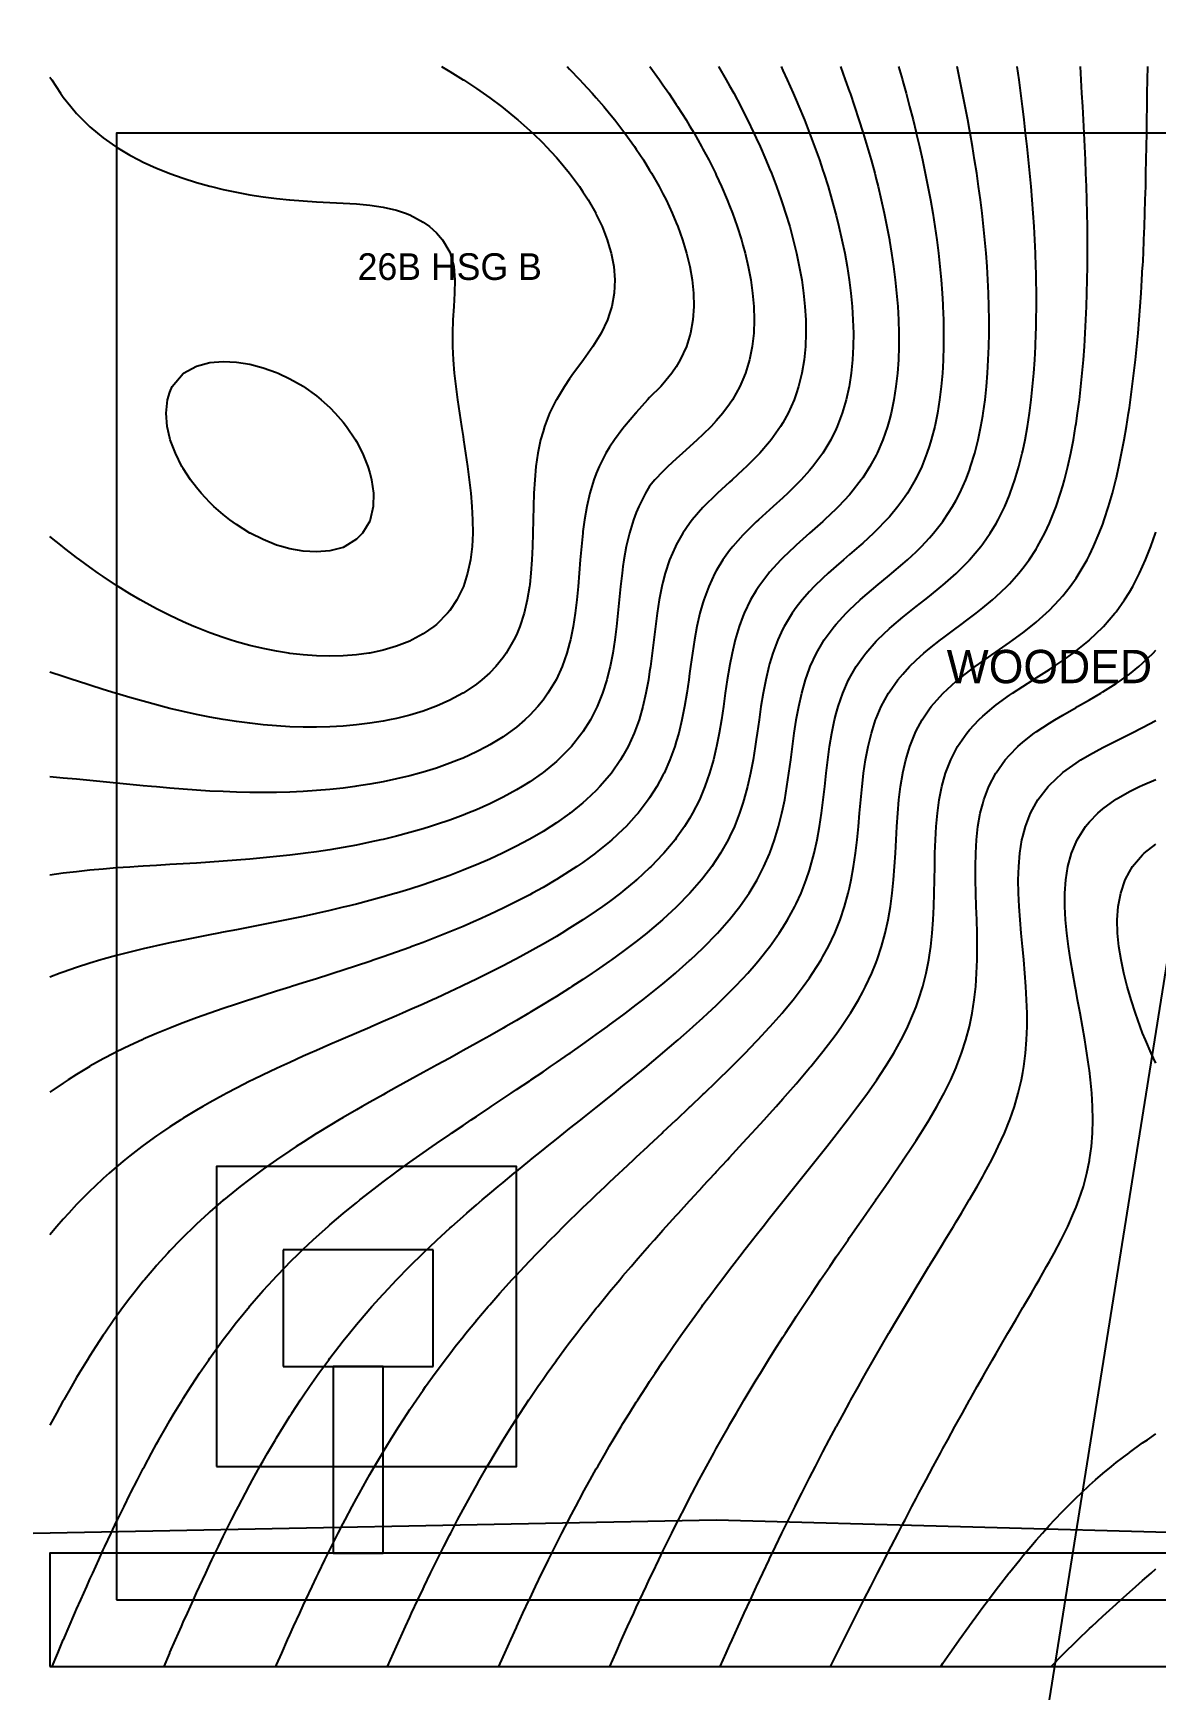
# Model space of a CAD drawing. Header units: feet. Extents: x -5 to 645, y -10 to 490.
# Drawn here: x -5 to 332, y -10 to 490 of the extents above; entities that cross this region are included whole.
import ezdxf
from ezdxf.enums import TextEntityAlignment as Align

# ---------------------------------------------------------------- set-up
doc = ezdxf.new("R2010")
doc.units = ezdxf.units.FT
for name, color, linetype in [('EX-BLDG', 7, 'CONTINUOUS'), ('EX-CONT-MAJOR', 7, 'CONTINUOUS'), ('EX-CONT-MINOR', 7, 'CONTINUOUS'), ('EX-GRAVEL-DRIVE', 7, 'CONTINUOUS'), ('EX-LAWN', 7, 'CONTINUOUS'), ('EX-PAVEMENT', 7, 'CONTINUOUS'), ('EX-TEXT', 7, 'CONTINUOUS'), ('EX-TREELINE', 7, 'CONTINUOUS'), ('PROPERTY LINE', 7, 'CONTINUOUS'), ('SOILS', 7, 'CONTINUOUS')]:
    doc.layers.add(name, color=color, linetype=linetype)

msp = doc.modelspace()

# ---------------------------------------------------------------- linework, layer by layer
at = {"layer": 'EX-BLDG'}
for p, q in [((115, 125), (70, 125)), ((70, 125), (70, 90)), ((115, 90), (115, 125)), ((70, 90), (115, 90))]:
    msp.add_line(p, q, dxfattribs=at)
at = {"layer": 'EX-CONT-MAJOR'}
for points in [[(219.45, 480), (220, 478.84), (221.3, 476), (223.09, 472), (224, 469.9), (224.8, 468), (226.45, 464), (228, 460.08), (228.03, 460), (229.53, 456), (230.95, 452), (232, 448.89), (232.29, 448), (233.55, 444), (234.73, 440), (235.83, 436), (236, 435.33), (236.83, 432), (237.74, 428), (238.56, 424), (239.28, 420), (239.9, 416), (240, 415.21), (240.4, 412), (240.79, 408), (241.05, 404), (241.17, 400), (241.13, 396), (240.93, 392), (240.53, 388), (240, 384.58), (239.91, 384), (239.02, 380), (237.84, 376), (236.32, 372), (236, 371.31), (234.37, 368), (232, 364.04), (231.97, 364), (229.01, 360), (228, 358.8), (225.5, 356), (224, 354.48), (221.47, 352), (220, 350.64), (217.09, 348), (216, 347.02), (212.67, 344), (212, 343.37), (208.55, 340), (208, 339.42), (204.96, 336), (204, 334.78), (201.99, 332), (200, 328.72), (199.6, 328), (197.73, 324), (196.26, 320), (196, 319.14), (195.11, 316), (194.21, 312), (193.48, 308), (192.85, 304), (192.29, 300), (192, 297.88), (191.74, 296), (191.14, 292), (190.47, 288), (189.68, 284), (188.72, 280), (188, 277.5), (187.54, 276), (186.08, 272), (184.32, 268), (184, 267.37), (182.15, 264), (180, 260.63), (179.57, 260), (176.54, 256), (176, 255.36), (172.92, 252), (172, 251.07), (168.68, 248), (168, 247.41), (164, 244.17), (163.77, 244), (160, 241.25), (158.15, 240), (156, 238.57), (152, 236.08), (151.87, 236), (148, 233.74), (144.83, 232), (144, 231.54), (140, 229.46), (137.05, 228), (136, 227.47), (132, 225.58), (128.49, 224), (128, 223.78), (124, 222.04), (120, 220.38), (119.04, 220), (116, 218.77), (112, 217.23), (108.67, 216), (108, 215.74), (104, 214.3), (100, 212.9), (97.34, 212), (96, 211.53), (92, 210.2), (88, 208.89), (85.18, 208), (84, 207.61), (80, 206.34), (76, 205.08), (72.51, 204), (72, 203.83), (68, 202.57), (64, 201.3), (60, 200.03), (59.9, 200), (56, 198.72), (52, 197.38), (48, 196.01), (47.98, 196), (44, 194.57), (40, 193.08), (37.18, 192), (36, 191.53), (32, 189.88), (28, 188.16), (27.64, 188), (24, 186.32), (20, 184.37), (19.27, 184), (16, 182.27), (12, 180.04), (11.93, 180), (8, 177.62), (5.45, 176), (4, 175.03), (0, 172.25)], [(67.81, 0), (68, 0.44), (69.57, 4), (71.34, 8), (72, 9.46), (73.14, 12), (74.96, 16), (76, 18.25), (76.81, 20), (78.69, 24), (80, 26.76), (80.59, 28), (82.54, 32), (84, 34.96), (84.52, 36), (86.54, 40), (88, 42.82), (88.61, 44), (90.73, 48), (92, 50.35), (92.9, 52), (95.13, 56), (96, 57.53), (97.42, 60), (99.78, 64), (100, 64.37), (102.21, 68), (104, 70.85), (104.72, 72), (107.31, 76), (108, 77.03), (109.99, 80), (112, 82.9), (112.76, 84), (115.63, 88), (116, 88.5), (118.6, 92), (120, 93.82), (121.67, 96), (124, 98.92), (124.86, 100), (128, 103.82), (128.15, 104), (131.55, 108), (132, 108.51), (135.06, 112), (136, 113.03), (138.69, 116), (140, 117.4), (142.42, 120), (144, 121.64), (146.25, 124), (148, 125.78), (150.17, 128), (152, 129.81), (154.18, 132), (156, 133.76), (158.27, 136), (160, 137.65), (162.43, 140), (164, 141.48), (166.63, 144), (168, 145.27), (170.88, 148), (172, 149.03), (175.16, 152), (176, 152.77), (179.45, 156), (180, 156.5), (183.74, 160), (184, 160.24), (188, 163.98), (188.02, 164), (192, 167.75), (192.26, 168), (196, 171.55), (196.47, 172), (200, 175.4), (200.61, 176), (204, 179.31), (204.68, 180), (208, 183.32), (208.66, 184), (212, 187.45), (212.52, 188), (216, 191.75), (216.23, 192), (219.76, 196), (220, 196.28), (223.07, 200), (224, 201.17), (226.14, 204), (228, 206.6), (228.94, 208), (231.45, 212), (232, 212.95), (233.65, 216), (235.56, 220), (236, 221.04), (237.17, 224), (238.52, 228), (239.64, 232), (240, 233.56), (240.54, 236), (241.25, 240), (241.83, 244), (242.3, 248), (242.7, 252), (243.05, 256), (243.4, 260), (243.78, 264), (244, 265.95), (244.24, 268), (244.82, 272), (245.57, 276), (246.56, 280), (247.83, 284), (248, 284.42), (249.54, 288), (251.71, 292), (252, 292.44), (254.53, 296), (256, 297.76), (258.06, 300), (260, 301.89), (262.35, 304), (264, 305.38), (267.33, 308), (268, 308.52), (272, 311.49), (272.7, 312), (276, 314.47), (278.02, 316), (280, 317.58), (282.92, 320), (284, 320.98), (287.2, 324), (288, 324.85), (290.84, 328), (292, 329.48), (293.9, 332), (296, 335.25), (296.46, 336), (298.63, 340), (300, 342.98), (300.46, 344), (302.02, 348), (303.37, 352), (304, 354.18), (304.53, 356), (305.54, 360), (306.42, 364), (307.19, 368), (307.87, 372), (308, 372.88), (308.47, 376), (309, 380), (309.47, 384), (309.87, 388), (310.22, 392), (310.52, 396), (310.78, 400), (310.99, 404), (311.15, 408), (311.28, 412), (311.37, 416), (311.43, 420), (311.45, 424), (311.44, 428), (311.4, 432), (311.33, 436), (311.23, 440), (311.12, 444), (310.97, 448), (310.81, 452), (310.63, 456), (310.43, 460), (310.22, 464), (310, 468), (309.77, 472), (309.54, 476), (309.3, 480)], [(0, 476.83), (0.51, 476), (3.14, 472), (4, 470.8), (6.22, 468), (8, 465.93), (9.86, 464), (12, 461.94), (14.27, 460), (16, 458.62), (19.71, 456), (20, 455.81), (24, 453.42), (26.67, 452), (28, 451.33), (32, 449.52), (35.73, 448), (36, 447.9), (40, 446.5), (44, 445.24), (48, 444.11), (48.44, 444), (52, 443.14), (56, 442.3), (60, 441.56), (64, 440.93), (68, 440.41), (71.94, 440), (72, 439.99), (76, 439.69), (80, 439.46), (84, 439.27), (88, 439.08), (92, 438.84), (96, 438.45), (100, 437.83), (104, 436.89), (106.7, 436), (108, 435.49), (112, 433.34), (113.93, 432), (116, 430.13), (117.86, 428), (120, 424.32), (120.15, 424), (121.2, 420), (121.54, 416), (121.45, 412), (121.2, 408), (120.96, 404), (120.84, 400), (120.87, 396), (121.06, 392), (121.37, 388), (121.8, 384), (122.31, 380), (122.89, 376), (123.51, 372), (124, 368.99), (124.15, 368), (124.76, 364), (125.34, 360), (125.87, 356), (126.32, 352), (126.67, 348), (126.87, 344), (126.9, 340), (126.7, 336), (126.21, 332), (125.36, 328), (124.1, 324), (124, 323.78), (122.1, 320), (120, 316.84), (119.32, 316), (116, 312.66), (115.2, 312), (112, 309.78), (108.76, 308), (108, 307.63), (104, 306.08), (100, 304.9), (96, 304.05), (95.68, 304), (92, 303.5), (88, 303.19), (84, 303.1), (80, 303.2), (76, 303.48), (72, 303.94), (71.58, 304), (68, 304.58), (64, 305.38), (60, 306.33), (56, 307.43), (54.14, 308), (52, 308.7), (48, 310.12), (44, 311.68), (43.22, 312), (40, 313.42), (36, 315.28), (34.53, 316), (32, 317.32), (28, 319.5), (27.09, 320), (24, 321.85), (20.49, 324), (20, 324.32), (16, 326.98), (14.48, 328), (12, 329.79), (8.93, 332), (8, 332.73), (4, 335.8), (3.73, 336), (0, 339.04)], [(234.31, 0), (236, 3.38), (236.31, 4), (238.31, 8), (240, 11.37), (240.32, 12), (242.33, 16), (244, 19.31), (244.35, 20), (246.38, 24), (248, 27.2), (248.41, 28), (250.46, 32), (252, 35.02), (252.51, 36), (254.58, 40), (256, 42.75), (256.66, 44), (258.76, 48), (260, 50.38), (260.86, 52), (262.99, 56), (264, 57.91), (265.13, 60), (267.28, 64), (268, 65.34), (269.47, 68), (271.65, 72), (272, 72.65), (273.88, 76), (276, 79.84), (276.09, 80), (278.37, 84), (280, 86.91), (280.63, 88), (282.93, 92), (284, 93.89), (285.24, 96), (287.55, 100), (288, 100.78), (289.91, 104), (292, 107.63), (292.22, 108), (294.59, 112), (296, 114.48), (296.9, 116), (299.18, 120), (300, 121.51), (301.4, 124), (303.5, 128), (304, 129.02), (305.5, 132), (307.28, 136), (308, 137.82), (308.86, 140), (310.2, 144), (311.26, 148), (312, 151.76), (312.05, 152), (312.61, 156), (312.93, 160), (313.03, 164), (312.95, 168), (312.72, 172), (312.34, 176), (312, 178.78), (311.86, 180), (311.29, 184), (310.65, 188), (309.95, 192), (309.22, 196), (308.48, 200), (308, 202.54), (307.74, 204), (307.02, 208), (306.35, 212), (305.75, 216), (305.24, 220), (304.86, 224), (304.64, 228), (304.64, 232), (304.92, 236), (305.56, 240), (306.65, 244), (308, 247.31), (308.32, 248), (310.86, 252), (312, 253.39), (314.52, 256), (316, 257.28), (319.72, 260), (320, 260.18), (324, 262.46), (327.09, 264), (328, 264.43), (332, 266.15)]]:
    msp.add_lwpolyline(points, dxfattribs=at)
at = {"layer": 'EX-CONT-MINOR'}
for points in [[(254.72, 480), (255.86, 476), (256, 475.51), (256.97, 472), (258.04, 468), (259.07, 464), (260, 460.23), (260.06, 460), (261, 456), (261.9, 452), (262.74, 448), (263.54, 444), (264, 441.53), (264.28, 440), (264.97, 436), (265.6, 432), (266.17, 428), (266.68, 424), (267.12, 420), (267.5, 416), (267.8, 412), (268, 408.6), (268.03, 408), (268.19, 404), (268.26, 400), (268.24, 396), (268.12, 392), (268, 389.85), (267.89, 388), (267.55, 384), (267.06, 380), (266.41, 376), (265.58, 372), (264.55, 368), (264, 366.28), (263.26, 364), (261.67, 360), (260, 356.54), (259.73, 356), (257.37, 352), (256, 350.02), (254.53, 348), (252, 344.97), (251.15, 344), (248, 340.77), (247.22, 340), (244, 337.06), (242.81, 336), (240, 333.58), (238.15, 332), (236, 330.15), (233.57, 328), (232, 326.56), (229.37, 324), (228, 322.55), (225.76, 320), (224, 317.73), (222.77, 316), (220.36, 312), (220, 311.28), (218.47, 308), (216.97, 304), (216, 300.78), (215.78, 300), (214.84, 296), (214.07, 292), (213.42, 288), (212.84, 284), (212.28, 280), (212, 278.08), (211.69, 276), (211.04, 272), (210.29, 268), (209.4, 264), (208.33, 260), (208, 258.96), (207.01, 256), (205.43, 252), (204, 248.92), (203.54, 248), (201.29, 244), (200, 241.97), (198.65, 240), (196, 236.49), (195.61, 236), (192.12, 232), (192, 231.86), (188.21, 228), (188, 227.8), (184, 224.12), (183.87, 224), (180, 220.71), (179.12, 220), (176, 217.51), (174.01, 216), (172, 214.48), (168.56, 212), (168, 211.59), (164, 208.82), (162.78, 208), (160, 206.13), (156.7, 204), (156, 203.54), (152, 201.02), (150.33, 200), (148, 198.55), (144, 196.16), (143.73, 196), (140, 193.79), (136.87, 192), (136, 191.49), (132, 189.21), (129.82, 188), (128, 186.96), (124, 184.74), (122.63, 184), (120, 182.53), (116, 180.34), (115.36, 180), (112, 178.14), (108.06, 176), (108, 175.96), (104, 173.75), (100.82, 172), (100, 171.53), (96, 169.28), (93.72, 168), (92, 167), (88, 164.67), (86.83, 164), (84, 162.29), (80.23, 160), (80, 159.85), (76, 157.32), (73.93, 156), (72, 154.71), (68, 152.01), (67.98, 152), (64, 149.17), (62.37, 148), (60, 146.21), (57.12, 144), (56, 143.1), (52.19, 140), (52, 139.84), (48, 136.38), (47.57, 136), (44, 132.71), (43.25, 132), (40, 128.81), (39.19, 128), (36, 124.67), (35.37, 124), (32, 120.25), (31.78, 120), (28.38, 116), (28, 115.53), (25.17, 112), (24, 110.48), (22.12, 108), (20, 105.1), (19.21, 104), (16.44, 100), (16, 99.34), (13.79, 96), (12, 93.2), (11.24, 92), (8.79, 88), (8, 86.66), (6.43, 84), (4.15, 80), (4, 79.73), (1.94, 76), (0, 72.39)], [(237.26, 480), (238.73, 476), (240, 472.44), (240.16, 472), (241.53, 468), (242.85, 464), (244, 460.38), (244.12, 460), (245.32, 456), (246.47, 452), (247.56, 448), (248, 446.28), (248.58, 444), (249.53, 440), (250.42, 436), (251.23, 432), (251.97, 428), (252, 427.82), (252.63, 424), (253.22, 420), (253.72, 416), (254.13, 412), (254.46, 408), (254.68, 404), (254.79, 400), (254.79, 396), (254.66, 392), (254.39, 388), (253.95, 384), (253.33, 380), (252.49, 376), (252, 374.15), (251.41, 372), (250.02, 368), (248.3, 364), (248, 363.42), (246.15, 360), (244, 356.67), (243.55, 356), (240.41, 352), (240, 351.54), (236.71, 348), (236, 347.3), (232.52, 344), (232, 343.53), (228.03, 340), (228, 339.97), (224, 336.42), (223.54, 336), (220, 332.63), (219.37, 332), (216, 328.31), (215.74, 328), (212.74, 324), (212, 322.85), (210.32, 320), (208.39, 316), (208, 315.01), (206.89, 312), (205.7, 308), (204.75, 304), (204, 300.15), (203.97, 300), (203.31, 296), (202.72, 292), (202.14, 288), (201.54, 284), (200.87, 280), (200.09, 276), (200, 275.6), (199.14, 272), (197.99, 268), (196.61, 264), (196, 262.47), (194.93, 260), (192.9, 256), (192, 254.44), (190.48, 252), (188, 248.48), (187.63, 248), (184.3, 244), (184, 243.67), (180.46, 240), (180, 239.55), (176.14, 236), (176, 235.88), (172, 232.57), (171.27, 232), (168, 229.52), (165.87, 228), (164, 226.67), (160, 224), (160, 224), (156, 221.45), (153.61, 220), (152, 219.02), (148, 216.69), (146.76, 216), (144, 214.45), (140, 212.29), (139.44, 212), (136, 210.19), (132, 208.16), (131.66, 208), (128, 206.18), (124, 204.26), (123.43, 204), (120, 202.38), (116, 200.54), (114.78, 200), (112, 198.73), (108, 196.96), (105.79, 196), (104, 195.2), (100, 193.46), (96.58, 192), (96, 191.74), (92, 190.01), (88, 188.3), (87.3, 188), (84, 186.56), (80, 184.81), (78.14, 184), (76, 183.04), (72, 181.23), (69.29, 180), (68, 179.39), (64, 177.49), (60.92, 176), (60, 175.54), (56, 173.5), (53.1, 172), (52, 171.4), (48, 169.2), (45.88, 168), (44, 166.89), (40, 164.46), (39.26, 164), (36, 161.88), (33.19, 160), (32, 159.17), (28, 156.28), (27.62, 156), (24, 153.19), (22.51, 152), (20, 149.89), (17.8, 148), (16, 146.37), (13.45, 144), (12, 142.59), (9.4, 140), (8, 138.54), (5.62, 136), (4, 134.18), (2.09, 132), (0, 129.5)], [(200.7, 480), (203.01, 476), (204, 474.25), (205.23, 472), (207.36, 468), (208, 466.77), (209.39, 464), (211.33, 460), (212, 458.58), (213.17, 456), (214.91, 452), (216, 449.38), (216.55, 448), (218.09, 444), (219.52, 440), (220, 438.56), (220.83, 436), (222.04, 432), (223.13, 428), (224, 424.44), (224.1, 424), (224.94, 420), (225.65, 416), (226.21, 412), (226.62, 408), (226.86, 404), (226.91, 400), (226.76, 396), (226.36, 392), (225.69, 388), (224.72, 384), (224, 381.8), (223.37, 380), (221.59, 376), (220, 373.13), (219.33, 372), (216.5, 368), (216, 367.39), (213.06, 364), (212, 362.89), (209.08, 360), (208, 358.98), (204.74, 356), (204, 355.33), (200.36, 352), (200, 351.66), (196.3, 348), (196, 347.68), (192.81, 344), (192, 342.92), (189.97, 340), (188, 336.52), (187.73, 336), (186.01, 332), (184.68, 328), (184, 325.35), (183.67, 324), (182.89, 320), (182.26, 316), (181.73, 312), (181.25, 308), (180.76, 304), (180.23, 300), (180, 298.52), (179.63, 296), (178.9, 292), (177.98, 288), (176.84, 284), (176, 281.6), (175.39, 280), (173.55, 276), (172, 273.16), (171.3, 272), (168.51, 268), (168, 267.34), (165.1, 264), (164, 262.85), (161, 260), (160, 259.12), (156.13, 256), (156, 255.9), (152, 253.08), (150.33, 252), (148, 250.53), (144, 248.2), (143.62, 248), (140, 246.07), (136, 244.08), (135.83, 244), (132, 242.23), (128, 240.5), (126.78, 240), (124, 238.87), (120, 237.34), (116.29, 236), (116, 235.9), (112, 234.53), (108, 233.24), (104, 232.03), (103.9, 232), (100, 230.87), (96, 229.78), (92, 228.74), (88.99, 228), (88, 227.75), (84, 226.8), (80, 225.9), (76, 225.03), (72, 224.2), (71.02, 224), (68, 223.38), (64, 222.58), (60, 221.81), (56, 221.04), (52, 220.27), (50.57, 220), (48, 219.5), (44, 218.71), (40, 217.91), (36, 217.08), (32, 216.21), (31.03, 216), (28, 215.3), (24, 214.34), (20, 213.31), (16, 212.21), (15.27, 212), (12, 211.02), (8, 209.73), (4, 208.33), (3.1, 208), (0, 206.8)], [(180.02, 480), (182.93, 476), (184, 474.51), (185.72, 472), (188, 468.62), (188.4, 468), (190.93, 464), (192, 462.25), (193.33, 460), (195.6, 456), (196, 455.28), (197.73, 452), (199.73, 448), (200, 447.44), (201.58, 444), (203.3, 440), (204, 438.25), (204.87, 436), (206.29, 432), (207.57, 428), (208, 426.46), (208.67, 424), (209.61, 420), (210.37, 416), (210.93, 412), (211.29, 408), (211.4, 404), (211.25, 400), (210.78, 396), (209.98, 392), (208.77, 388), (208, 386.09), (207.08, 384), (204.84, 380), (204, 378.76), (201.96, 376), (200, 373.7), (198.43, 372), (196, 369.59), (194.31, 368), (192, 365.91), (189.86, 364), (188, 362.33), (185.48, 360), (184, 358.54), (181.57, 356), (180, 354.12), (178.72, 352), (176.72, 348), (176, 346.23), (175.16, 344), (173.94, 340), (173, 336), (172.28, 332), (172, 330.04), (171.71, 328), (171.24, 324), (170.83, 320), (170.44, 316), (170.01, 312), (169.52, 308), (168.91, 304), (168.16, 300), (168, 299.34), (167.15, 296), (165.88, 292), (164.29, 288), (164, 287.38), (162.23, 284), (160, 280.42), (159.7, 280), (156.51, 276), (156, 275.43), (152.56, 272), (152, 271.49), (148, 268.22), (147.7, 268), (144, 265.43), (141.71, 264), (140, 262.98), (136, 260.79), (134.41, 260), (132, 258.83), (128, 257.05), (125.43, 256), (124, 255.42), (120, 253.94), (116, 252.57), (114.18, 252), (112, 251.32), (108, 250.17), (104, 249.11), (100, 248.15), (99.33, 248), (96, 247.26), (92, 246.45), (88, 245.72), (84, 245.05), (80, 244.44), (76.75, 244), (76, 243.9), (72, 243.4), (68, 242.96), (64, 242.56), (60, 242.2), (56, 241.87), (52, 241.58), (48, 241.31), (44, 241.05), (40, 240.81), (36, 240.58), (32, 240.34), (28, 240.1), (26.5, 240), (24, 239.83), (20, 239.55), (16, 239.22), (12, 238.86), (8, 238.43), (4, 237.95), (0, 237.39)], [(155.2, 480), (156, 479.21), (159.1, 476), (160, 475.06), (162.78, 472), (164, 470.64), (166.26, 468), (168, 465.92), (169.53, 464), (172, 460.82), (172.61, 460), (175.47, 456), (176, 455.24), (178.12, 452), (180, 448.99), (180.6, 448), (182.87, 444), (184, 441.86), (184.94, 440), (186.81, 436), (188, 433.17), (188.48, 432), (189.9, 428), (191.12, 424), (192, 420.43), (192.1, 420), (192.79, 416), (193.19, 412), (193.28, 408), (192.99, 404), (192.29, 400), (192, 398.99), (191.05, 396), (189.21, 392), (188, 389.97), (186.67, 388), (184, 384.72), (183.35, 384), (180, 380.72), (179.38, 380), (176, 376.19), (175.84, 376), (172.44, 372), (172, 371.45), (169.43, 368), (168, 365.82), (166.9, 364), (164.87, 360), (164, 357.88), (163.28, 356), (162.06, 352), (161.14, 348), (160.45, 344), (160, 340.55), (159.93, 340), (159.52, 336), (159.19, 332), (158.88, 328), (158.56, 324), (158.17, 320), (157.69, 316), (157.07, 312), (156.26, 308), (156, 307), (155.15, 304), (153.71, 300), (152, 296.19), (151.9, 296), (149.49, 292), (148, 289.91), (146.45, 288), (144, 285.36), (142.56, 284), (140, 281.82), (137.57, 280), (136, 278.91), (132, 276.47), (131.14, 276), (128, 274.38), (124, 272.55), (122.64, 272), (120, 270.96), (116, 269.55), (112, 268.31), (110.89, 268), (108, 267.21), (104, 266.26), (100, 265.42), (96, 264.69), (92, 264.06), (91.51, 264), (88, 263.54), (84, 263.11), (80, 262.77), (76, 262.51), (72, 262.33), (68, 262.23), (64, 262.19), (60, 262.22), (56, 262.31), (52, 262.46), (48, 262.65), (44, 262.9), (40, 263.19), (36, 263.51), (32, 263.86), (30.52, 264), (28, 264.24), (24, 264.64), (20, 265.04), (16, 265.44), (12, 265.83), (8, 266.21), (4, 266.55), (0, 266.86)], [(117.48, 480), (120, 478.53), (124, 476.07), (124.1, 476), (128, 473.42), (130.03, 472), (132, 470.61), (135.49, 468), (136, 467.61), (140, 464.37), (140.43, 464), (144, 460.85), (144.9, 460), (148, 457), (148.97, 456), (152, 452.76), (152.66, 452), (156, 448), (156, 448), (158.93, 444), (160, 442.41), (161.54, 440), (163.83, 436), (164, 435.66), (165.72, 432), (167.28, 428), (168, 425.62), (168.46, 424), (169.21, 420), (169.52, 416), (169.34, 412), (168.64, 408), (168, 405.93), (167.34, 404), (165.43, 400), (164, 397.6), (163, 396), (160.18, 392), (160, 391.76), (157.2, 388), (156, 386.33), (154.4, 384), (152, 380.05), (151.97, 380), (149.98, 376), (148.44, 372), (148, 370.54), (147.29, 368), (146.46, 364), (145.88, 360), (145.51, 356), (145.27, 352), (145.13, 348), (145.04, 344), (144.95, 340), (144.84, 336), (144.66, 332), (144.37, 328), (144, 324.57), (143.93, 324), (143.25, 320), (142.3, 316), (141.02, 312), (140, 309.54), (139.28, 308), (136.94, 304), (136, 302.68), (133.81, 300), (132, 298.12), (129.63, 296), (128, 294.71), (124, 292.02), (123.97, 292), (120, 289.9), (116, 288.1), (115.73, 288), (112, 286.65), (108, 285.44), (104, 284.43), (101.93, 284), (100, 283.61), (96, 282.97), (92, 282.48), (88, 282.12), (84, 281.9), (80, 281.8), (76, 281.82), (72, 281.95), (68, 282.19), (64, 282.52), (60, 282.96), (56, 283.49), (52.71, 284), (52, 284.11), (48, 284.83), (44, 285.63), (40, 286.51), (36, 287.45), (33.79, 288), (32, 288.47), (28, 289.56), (24, 290.69), (20, 291.87), (19.58, 292), (16, 293.12), (12, 294.38), (8, 295.67), (6.94, 296), (4, 296.98), (0, 298.28)], [(0.64, 0), (2.33, 4), (4, 7.92), (4.04, 8), (5.76, 12), (7.49, 16), (8, 17.16), (9.25, 20), (11.02, 24), (12, 26.18), (12.82, 28), (14.64, 32), (16, 34.95), (16.49, 36), (18.37, 40), (20, 43.42), (20.28, 44), (22.23, 48), (24, 51.56), (24.22, 52), (26.26, 56), (28, 59.34), (28.35, 60), (30.49, 64), (32, 66.74), (32.7, 68), (34.98, 72), (36, 73.75), (37.33, 76), (39.76, 80), (40, 80.38), (42.28, 84), (44, 86.62), (44.91, 88), (47.64, 92), (48, 92.51), (50.49, 96), (52, 98.03), (53.48, 100), (56, 103.23), (56.6, 104), (59.88, 108), (60, 108.14), (63.33, 112), (64, 112.74), (66.95, 116), (68, 117.1), (70.77, 120), (72, 121.23), (74.79, 124), (76, 125.15), (79.02, 128), (80, 128.88), (83.48, 132), (84, 132.45), (88, 135.86), (88.16, 136), (92, 139.13), (93.06, 140), (96, 142.29), (98.19, 144), (100, 145.36), (103.53, 148), (104, 148.34), (108, 151.24), (109.05, 152), (112, 154.07), (114.73, 156), (116, 156.86), (120, 159.61), (120.55, 160), (124, 162.32), (126.46, 164), (128, 165.01), (132, 167.7), (132.44, 168), (136, 170.36), (138.42, 172), (140, 173.04), (144, 175.73), (144.39, 176), (148, 178.42), (150.29, 180), (152, 181.15), (156, 183.92), (156.11, 184), (160, 186.7), (161.8, 188), (164, 189.55), (167.37, 192), (168, 192.45), (172, 195.41), (172.77, 196), (176, 198.45), (177.97, 200), (180, 201.58), (182.98, 204), (184, 204.82), (187.76, 208), (188, 208.2), (192, 211.75), (192.27, 212), (196, 215.52), (196.48, 216), (200, 219.6), (200.37, 220), (203.91, 224), (204, 224.11), (207.06, 228), (208, 229.3), (209.84, 232), (212, 235.54), (212.26, 236), (214.32, 240), (216, 243.83), (216.07, 244), (217.51, 248), (218.72, 252), (219.72, 256), (220, 257.33), (220.54, 260), (221.22, 264), (221.81, 268), (222.35, 272), (222.87, 276), (223.41, 280), (224, 283.9), (224.02, 284), (224.75, 288), (225.65, 292), (226.79, 296), (228, 299.4), (228.23, 300), (230.09, 304), (232, 307.33), (232.42, 308), (235.36, 312), (236, 312.76), (238.95, 316), (240, 317.05), (243.17, 320), (244, 320.73), (247.87, 324), (248, 324.11), (252, 327.4), (252.73, 328), (256, 330.78), (257.4, 332), (260, 334.43), (261.61, 336), (264, 338.57), (265.26, 340), (268, 343.51), (268.36, 344), (270.95, 348), (272, 349.91), (273.1, 352), (274.89, 356), (276, 358.97), (276.37, 360), (277.6, 364), (278.62, 368), (279.45, 372), (280, 375.22), (280.13, 376), (280.68, 380), (281.11, 384), (281.44, 388), (281.67, 392), (281.82, 396), (281.89, 400), (281.9, 404), (281.83, 408), (281.71, 412), (281.52, 416), (281.28, 420), (280.98, 424), (280.63, 428), (280.23, 432), (280, 434.06), (279.78, 436), (279.29, 440), (278.76, 444), (278.18, 448), (277.56, 452), (276.9, 456), (276.2, 460), (276, 461.12), (275.48, 464), (274.72, 468), (273.94, 472), (273.12, 476), (272.29, 480)], [(34.23, 0), (35.95, 4), (36, 4.11), (37.7, 8), (39.46, 12), (40, 13.22), (41.24, 16), (43.05, 20), (44, 22.08), (44.88, 24), (46.74, 28), (48, 30.68), (48.63, 32), (50.55, 36), (52, 38.96), (52.51, 40), (54.51, 44), (56, 46.9), (56.56, 48), (58.66, 52), (60, 54.49), (60.82, 56), (63.03, 60), (64, 61.7), (65.31, 64), (67.66, 68), (68, 68.56), (70.09, 72), (72, 75.04), (72.61, 76), (75.21, 80), (76, 81.16), (77.92, 84), (80, 86.96), (80.73, 88), (83.66, 92), (84, 92.45), (86.71, 96), (88, 97.63), (89.88, 100), (92, 102.55), (93.2, 104), (96, 107.24), (96.66, 108), (100, 111.71), (100.27, 112), (104, 115.97), (104.03, 116), (107.94, 120), (108, 120.06), (112, 123.99), (112.01, 124), (116, 127.78), (116.23, 128), (120, 131.45), (120.6, 132), (124, 135.01), (125.11, 136), (128, 138.48), (129.75, 140), (132, 141.88), (134.51, 144), (136, 145.22), (139.36, 148), (140, 148.51), (144, 151.76), (144.29, 152), (148, 154.96), (149.27, 156), (152, 158.15), (154.29, 160), (156, 161.34), (159.32, 164), (160, 164.53), (164, 167.72), (164.34, 168), (168, 170.92), (169.32, 172), (172, 174.14), (174.26, 176), (176, 177.4), (179.13, 180), (180, 180.71), (183.91, 184), (184, 184.08), (188, 187.5), (188.57, 188), (192, 191), (193.11, 192), (196, 194.6), (197.49, 196), (200, 198.34), (201.7, 200), (204, 202.26), (205.7, 204), (208, 206.41), (209.45, 208), (212, 210.89), (212.92, 212), (216, 215.87), (216.1, 216), (218.93, 220), (220, 221.65), (221.43, 224), (223.61, 228), (224, 228.79), (225.46, 232), (227.03, 236), (228, 238.93), (228.33, 240), (229.4, 244), (230.27, 248), (230.99, 252), (231.59, 256), (232, 259.24), (232.09, 260), (232.55, 264), (233, 268), (233.47, 272), (234.02, 276), (234.68, 280), (235.51, 284), (236, 285.89), (236.58, 288), (237.97, 292), (239.73, 296), (240, 296.52), (242.01, 300), (244, 302.86), (244.87, 304), (248, 307.57), (248.41, 308), (252, 311.41), (252.67, 312), (256, 314.8), (257.5, 316), (260, 317.98), (262.59, 320), (264, 321.12), (267.56, 324), (268, 324.38), (272, 327.91), (272.1, 328), (276, 331.94), (276.06, 332), (279.42, 336), (280, 336.8), (282.24, 340), (284, 342.94), (284.61, 344), (286.59, 348), (288, 351.38), (288.25, 352), (289.66, 356), (290.85, 360), (291.85, 364), (292, 364.7), (292.71, 368), (293.43, 372), (294.04, 376), (294.55, 380), (294.98, 384), (295.33, 388), (295.6, 392), (295.82, 396), (295.97, 400), (296, 401.34), (296.07, 404), (296.11, 408), (296.1, 412), (296.05, 416), (296, 418), (295.95, 420), (295.81, 424), (295.63, 428), (295.4, 432), (295.14, 436), (294.84, 440), (294.51, 444), (294.15, 448), (293.76, 452), (293.33, 456), (292.88, 460), (292.41, 464), (292, 467.35), (291.92, 468), (291.41, 472), (290.89, 476), (290.36, 480)], [(101.33, 0), (103.11, 4), (104, 5.99), (104.9, 8), (106.72, 12), (108, 14.77), (108.57, 16), (110.44, 20), (112, 23.29), (112.34, 24), (114.27, 28), (116, 31.52), (116.24, 32), (118.24, 36), (120, 39.43), (120.29, 40), (122.38, 44), (124, 47.03), (124.52, 48), (126.71, 52), (128, 54.3), (128.95, 56), (131.25, 60), (132, 61.26), (133.62, 64), (136, 67.93), (136.04, 68), (138.54, 72), (140, 74.27), (141.11, 76), (143.75, 80), (144, 80.37), (146.46, 84), (148, 86.2), (149.25, 88), (152, 91.82), (152.13, 92), (155.08, 96), (156, 97.21), (158.11, 100), (160, 102.41), (161.23, 104), (164, 107.47), (164.42, 108), (167.69, 112), (168, 112.37), (171.02, 116), (172, 117.14), (174.43, 120), (176, 121.8), (177.9, 124), (180, 126.37), (181.42, 128), (184, 130.87), (185, 132), (188, 135.31), (188.62, 136), (192, 139.7), (192.27, 140), (195.94, 144), (196, 144.06), (199.63, 148), (200, 148.39), (203.33, 152), (204, 152.72), (207.02, 156), (208, 157.05), (210.7, 160), (212, 161.41), (214.35, 164), (216, 165.81), (217.96, 168), (220, 170.27), (221.52, 172), (224, 174.83), (225, 176), (228, 179.54), (228.38, 180), (231.62, 184), (232, 184.47), (234.71, 188), (236, 189.74), (237.6, 192), (240, 195.58), (240.27, 196), (242.68, 200), (244, 202.4), (244.83, 204), (246.69, 208), (248, 211.23), (248.29, 212), (249.62, 216), (250.72, 220), (251.6, 224), (252, 226.26), (252.29, 228), (252.82, 232), (253.23, 236), (253.54, 240), (253.79, 244), (254.01, 248), (254.24, 252), (254.51, 256), (254.85, 260), (255.32, 264), (255.97, 268), (256, 268.15), (256.87, 272), (258.08, 276), (259.67, 280), (260, 280.67), (261.81, 284), (264, 287.26), (264.55, 288), (268, 291.93), (268.07, 292), (272, 295.6), (272.47, 296), (276, 298.76), (277.68, 300), (280, 301.65), (283.39, 304), (284, 304.42), (288, 307.2), (289.14, 308), (292, 310.12), (294.44, 312), (296, 313.31), (299.06, 316), (300, 316.93), (302.97, 320), (304, 321.22), (306.24, 324), (308, 326.52), (308.99, 328), (311.31, 332), (312, 333.37), (313.29, 336), (314.99, 340), (316, 342.73), (316.46, 344), (317.76, 348), (318.91, 352), (319.92, 356), (320, 356.33), (320.85, 360), (321.68, 364), (322.44, 368), (323.13, 372), (323.76, 376), (324, 377.67), (324.34, 380), (324.88, 384), (325.37, 388), (325.82, 392), (326.23, 396), (326.61, 400), (326.95, 404), (327.25, 408), (327.53, 412), (327.78, 416), (328, 419.91), (328.01, 420), (328.21, 424), (328.39, 428), (328.54, 432), (328.68, 436), (328.8, 440), (328.91, 444), (329, 448), (329.08, 452), (329.15, 456), (329.21, 460), (329.27, 464), (329.33, 468), (329.39, 472), (329.45, 476), (329.52, 480)], [(72, 335.3), (69.47, 336), (68, 336.46), (64, 338.09), (60.07, 340), (60, 340.04), (56, 342.58), (53.98, 344), (52, 345.59), (49.21, 348), (48, 349.21), (45.36, 352), (44, 353.69), (42.21, 356), (40, 359.42), (39.63, 360), (37.64, 364), (36.12, 368), (36, 368.5), (35.19, 372), (34.85, 376), (35.25, 380), (36, 382.3), (36.72, 384), (40, 387.95), (40.06, 388), (44, 390.11), (48, 391.22), (52, 391.57), (56, 391.36), (60, 390.69), (64, 389.64), (68, 388.24), (68.53, 388), (72, 386.35), (76, 384.08), (76.12, 384), (80, 381.21), (81.44, 380), (84, 377.69), (85.62, 376), (88, 373.28), (88.98, 372), (91.7, 368), (92, 367.48), (93.77, 364), (95.44, 360), (96, 358.1), (96.55, 356), (97.09, 352), (97.02, 348), (96.15, 344), (96, 343.65), (93.78, 340), (92, 338.21), (88.52, 336), (88, 335.76), (84, 334.71), (80, 334.37), (76, 334.61), (72, 335.3)], [(134.75, 0), (136, 2.81), (136.53, 4), (138.33, 8), (140, 11.68), (140.15, 12), (141.99, 16), (143.86, 20), (144, 20.3), (145.76, 24), (147.68, 28), (148, 28.65), (149.64, 32), (151.63, 36), (152, 36.72), (153.66, 40), (155.73, 44), (156, 44.51), (157.84, 48), (159.99, 52), (160, 52.02), (162.19, 56), (164, 59.22), (164.44, 60), (166.73, 64), (168, 66.15), (169.08, 68), (171.49, 72), (172, 72.83), (173.94, 76), (176, 79.26), (176.46, 80), (179.03, 84), (180, 85.46), (181.67, 88), (184, 91.47), (184.36, 92), (187.1, 96), (188, 97.27), (189.91, 100), (192, 102.92), (192.76, 104), (195.68, 108), (196, 108.43), (198.64, 112), (200, 113.8), (201.64, 116), (204, 119.08), (204.69, 120), (207.78, 124), (208, 124.27), (210.9, 128), (212, 129.38), (214.06, 132), (216, 134.44), (217.23, 136), (220, 139.46), (220.42, 140), (223.62, 144), (224, 144.47), (226.82, 148), (228, 149.46), (230.02, 152), (232, 154.48), (233.19, 156), (236, 159.56), (236.34, 160), (239.43, 164), (240, 164.74), (242.45, 168), (244, 170.09), (245.38, 172), (248, 175.73), (248.18, 176), (250.82, 180), (252, 181.88), (253.28, 184), (255.51, 188), (256, 188.94), (257.51, 192), (259.25, 196), (260, 197.94), (260.74, 200), (261.98, 204), (262.99, 208), (263.79, 212), (264, 213.36), (264.39, 216), (264.83, 220), (265.13, 224), (265.33, 228), (265.45, 232), (265.52, 236), (265.58, 240), (265.66, 244), (265.79, 248), (266.02, 252), (266.38, 256), (266.92, 260), (267.71, 264), (268, 265.1), (268.83, 268), (270.38, 272), (272, 275.21), (272.44, 276), (275.21, 280), (276, 280.96), (278.81, 284), (280, 285.12), (283.38, 288), (284, 288.49), (288, 291.38), (288.92, 292), (292, 294.03), (295.11, 296), (296, 296.57), (300, 299.12), (301.37, 300), (304, 301.79), (307.12, 304), (308, 304.68), (312, 307.94), (312.07, 308), (316, 311.78), (316.22, 312), (319.67, 316), (320, 316.44), (322.56, 320), (324, 322.33), (325, 324), (327.08, 328), (328, 330.01), (328.89, 332), (330.47, 336), (331.87, 340), (332, 340.41)], [(168.04, 0), (169.81, 4), (171.6, 8), (172, 8.9), (173.4, 12), (175.23, 16), (176, 17.68), (177.07, 20), (178.94, 24), (180, 26.23), (180.84, 28), (182.76, 32), (184, 34.55), (184.71, 36), (186.68, 40), (188, 42.62), (188.69, 44), (190.74, 48), (192, 50.43), (192.81, 52), (194.92, 56), (196, 58), (197.07, 60), (199.26, 64), (200, 65.32), (201.49, 68), (203.76, 72), (204, 72.42), (206.07, 76), (208, 79.29), (208.42, 80), (210.81, 84), (212, 85.95), (213.24, 88), (215.72, 92), (216, 92.45), (218.23, 96), (220, 98.77), (220.78, 100), (223.37, 104), (224, 104.95), (225.99, 108), (228, 111.01), (228.65, 112), (231.34, 116), (232, 116.96), (234.06, 120), (236, 122.83), (236.79, 124), (239.55, 128), (240, 128.64), (242.33, 132), (244, 134.39), (245.11, 136), (247.89, 140), (248, 140.15), (250.67, 144), (252, 145.91), (253.43, 148), (256, 151.78), (256.15, 152), (258.81, 156), (260, 157.81), (261.4, 160), (263.88, 164), (264, 164.2), (266.22, 168), (268, 171.24), (268.4, 172), (270.38, 176), (272, 179.67), (272.14, 180), (273.66, 184), (274.95, 188), (276, 191.97), (276.01, 192), (276.83, 196), (277.45, 200), (277.89, 204), (278.16, 208), (278.3, 212), (278.33, 216), (278.28, 220), (278.18, 224), (278.05, 228), (277.92, 232), (277.83, 236), (277.81, 240), (277.89, 244), (278.13, 248), (278.57, 252), (279.27, 256), (280, 258.85), (280.32, 260), (281.84, 264), (283.9, 268), (284, 268.15), (286.76, 272), (288, 273.42), (290.56, 276), (292, 277.27), (295.47, 280), (296, 280.38), (300, 283.03), (301.59, 284), (304, 285.44), (308, 287.73), (308.48, 288), (312, 290.02), (315.4, 292), (316, 292.37), (320, 294.92), (321.61, 296), (324, 297.76), (326.85, 300), (328, 301.02), (331.16, 304), (332, 304.9)], [(201.21, 0), (203, 4), (204, 6.23), (204.8, 8), (206.61, 12), (208, 15.06), (208.43, 16), (210.27, 20), (212, 23.74), (212.12, 24), (214, 28), (215.89, 32), (216, 32.24), (217.8, 36), (219.73, 40), (220, 40.56), (221.68, 44), (223.66, 48), (224, 48.68), (225.67, 52), (227.69, 56), (228, 56.6), (229.75, 60), (231.83, 64), (232, 64.33), (233.94, 68), (236, 71.86), (236.07, 72), (238.25, 76), (240, 79.2), (240.44, 80), (242.66, 84), (244, 86.37), (244.92, 88), (247.2, 92), (248, 93.39), (249.51, 96), (251.84, 100), (252, 100.28), (254.2, 104), (256, 107.02), (256.58, 108), (258.99, 112), (260, 113.67), (261.41, 116), (263.84, 120), (264, 120.26), (266.29, 124), (268, 126.8), (268.73, 128), (271.17, 132), (272, 133.36), (273.6, 136), (275.97, 140), (276, 140.05), (278.3, 144), (280, 147.02), (280.54, 148), (282.68, 152), (284, 154.64), (284.66, 156), (286.48, 160), (288, 163.76), (288.09, 164), (289.49, 168), (290.66, 172), (291.61, 176), (292, 178.14), (292.32, 180), (292.83, 184), (293.14, 188), (293.29, 192), (293.29, 196), (293.16, 200), (292.94, 204), (292.64, 208), (292.29, 212), (292, 215.1), (291.92, 216), (291.55, 220), (291.21, 224), (290.92, 228), (290.73, 232), (290.67, 236), (290.79, 240), (291.13, 244), (291.76, 248), (292, 248.99), (292.8, 252), (294.35, 256), (296, 259.13), (296.53, 260), (299.59, 264), (300, 264.44), (303.8, 268), (304, 268.16), (308, 271.05), (309.48, 272), (312, 273.51), (316, 275.69), (316.6, 276), (320, 277.72), (324, 279.69), (324.65, 280), (328, 281.69), (332, 283.77)], [(332, 180.95), (330.58, 184), (328.84, 188), (328, 190.04), (327.25, 192), (325.82, 196), (324.51, 200), (324, 201.69), (323.35, 204), (322.35, 208), (321.52, 212), (320.89, 216), (320.49, 220), (320.39, 224), (320.66, 228), (321.42, 232), (322.77, 236), (324, 238.38), (324.99, 240), (328, 243.55), (328.47, 244), (332, 246.73)], [(267.39, 0), (268, 0.91), (270.15, 4), (272, 6.67), (272.95, 8), (275.8, 12), (276, 12.28), (278.72, 16), (280, 17.77), (281.69, 20), (284, 23.07), (284.74, 24), (287.86, 28), (288, 28.18), (291.1, 32), (292, 33.12), (294.45, 36), (296, 37.84), (297.93, 40), (300, 42.33), (301.58, 44), (304, 46.58), (305.42, 48), (308, 50.59), (309.51, 52), (312, 54.35), (313.89, 56), (316, 57.86), (318.63, 60), (320, 61.12), (323.81, 64), (324, 64.14), (328, 67.02), (329.45, 68), (332, 69.72)], [(300.49, 0), (304, 3.55), (304.45, 4), (308, 7.49), (308.53, 8), (312, 11.31), (312.73, 12), (316, 15.04), (317.05, 16), (320, 18.68), (321.47, 20), (324, 22.25), (325.99, 24), (328, 25.75), (330.59, 28), (332, 29.21)]]:
    msp.add_lwpolyline(points, dxfattribs=at)
at = {"layer": 'EX-GRAVEL-DRIVE'}
msp.add_lwpolyline([(85, 34), (100, 34), (100, 90), (85, 90)], close=True, dxfattribs=at)
at = {"layer": 'EX-LAWN'}
msp.add_lwpolyline([(50, 60), (140, 60), (140, 150), (50, 150)], close=True, dxfattribs=at)
at = {"layer": 'EX-PAVEMENT'}
msp.add_lwpolyline([(0, 0), (640, 0), (640, 34), (0, 34)], close=True, dxfattribs=at)
at = {"layer": 'EX-TREELINE'}
msp.add_lwpolyline([(-5, 40), (200, 44), (420, 38), (645, 42)], dxfattribs=at)
at = {"layer": 'PROPERTY LINE'}
msp.add_lwpolyline([(20, 20), (620, 20), (620, 460), (20, 460)], close=True, dxfattribs=at)
at = {"layer": 'SOILS'}
msp.add_lwpolyline([(300, -10), (340, 240), (380, 490)], dxfattribs=at)

# ---------------------------------------------------------------- texts
at = {"layer": 'EX-TEXT'}
msp.add_text('WOODED', height=10, dxfattribs=at).set_placement((300, 300), align=Align.MIDDLE_CENTER)
at = {"layer": 'SOILS'}
msp.add_text('26B HSG B', height=8, dxfattribs=at).set_placement((120, 420), align=Align.MIDDLE_CENTER)

doc.saveas('drawing.dxf')
